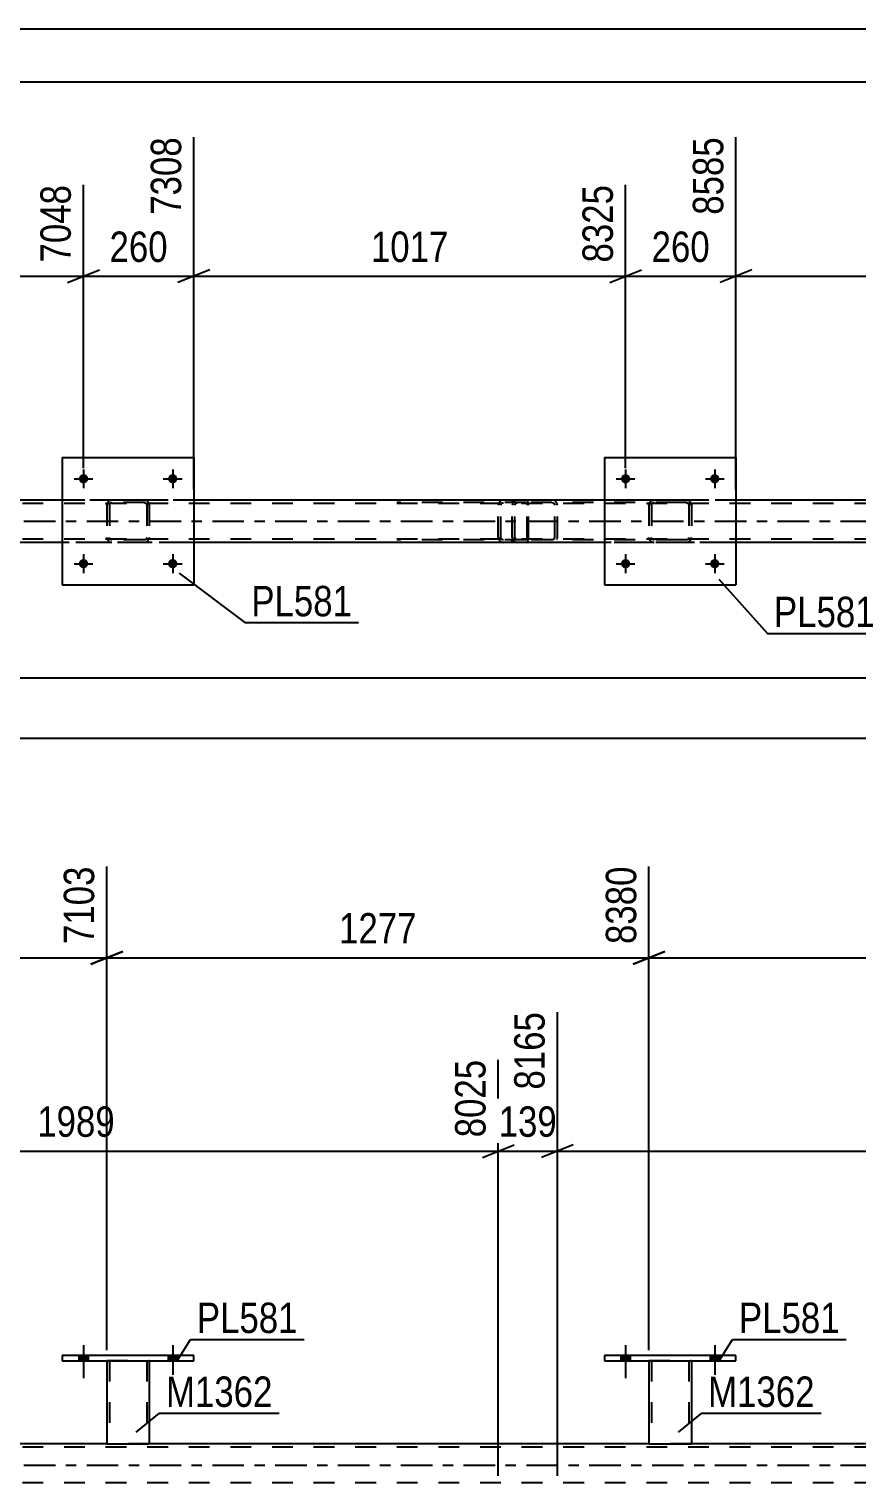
# Model space of a CAD drawing. Header units: millimetres. Extents: x 0 to 841, y 0 to 594.
# Drawn here: x 318.7 to 396.7, y 457 to 594 of the extents above; entities that cross this region are included whole.
import ezdxf

# ---------------------------------------------------------------- set-up
doc = ezdxf.new("R2010")
doc.units = ezdxf.units.MM
doc.linetypes.add('DXK_LINE_DOT2', pattern=[3.9198, 1.9599, -1.9599])
doc.linetypes.add('DXK_LINE_DOT3', pattern=[5.9187, 2.979, -0.9799, 0.9799, -0.9799])
doc.styles.add('Arial Narrow', font='ARIALN.TTF', dxfattribs={"height": 0.2})

# ---------------------------------------------------------------- blocks, each defined once
blk = doc.blocks.new('Unknown-814748436-1133')
at = {"color": 5, "linetype": 'Continuous'}
for p, q in [((841, 594), (0, 594)), ((836, 589), (5, 589))]:
    blk.add_line(p, q, dxfattribs=at)
blk = doc.blocks.new('Bolt-814748436-4870 - 4858')
at = {"linetype": 'Continuous'}
for points in [[(324.28, 551.61, -1), (323.4, 551.61, -1)], [(332.68, 551.61, -1), (331.8, 551.61, -1)]]:
    blk.add_hatch(color=1, dxfattribs=at).paths.add_polyline_path(points)
at = {"color": 1, "linetype": 'Continuous'}
for p, q in [((323.84, 552.49), (323.84, 550.73)), ((332.24, 552.49), (332.24, 550.73)), ((322.96, 551.61), (324.72, 551.61)), ((331.36, 551.61), (333.12, 551.61))]:
    blk.add_line(p, q, dxfattribs=at)
blk = doc.blocks.new('Part-814748436-4923 - 4858')
at = {"color": 7, "linetype": 'DXK_LINE_DOT2'}
for p, q in [((326.33, 549.57), (326.52, 549.61)), ((326.52, 549.61), (326.33, 549.57)), ((329.56, 549.61), (326.52, 549.61)), ((329.56, 549.61), (329.74, 549.57)), ((329.74, 549.57), (329.56, 549.61)), ((326.04, 549.13), (326.07, 549.31)), ((326.07, 549.31), (326.04, 549.13)), ((326.04, 549.13), (326.04, 546.09)), ((326.28, 549.13), (326.29, 549.22)), ((326.28, 549.13), (326.28, 546.09)), ((326.29, 549.22), (326.35, 549.3)), ((326.35, 549.3), (326.42, 549.35)), ((326.42, 549.35), (326.52, 549.37)), ((329.56, 549.37), (326.52, 549.37)), ((329.56, 549.37), (329.65, 549.35)), ((329.65, 549.35), (329.73, 549.3)), ((329.73, 549.3), (329.78, 549.22)), ((329.78, 549.22), (329.8, 549.13)), ((329.8, 549.13), (329.8, 546.09)), ((330, 549.31), (330.04, 549.13)), ((330.04, 549.13), (330, 549.31)), ((330.04, 549.13), (330.04, 546.09)), ((326.07, 545.9), (326.04, 546.09)), ((326.04, 546.09), (326.07, 545.9)), ((326.29, 546), (326.28, 546.09)), ((326.35, 545.92), (326.29, 546)), ((326.52, 545.61), (326.33, 545.64)), ((326.33, 545.64), (326.52, 545.61)), ((326.42, 545.87), (326.35, 545.92)), ((326.52, 545.85), (326.42, 545.87)), ((329.56, 545.85), (326.52, 545.85)), ((329.56, 545.61), (326.52, 545.61)), ((329.65, 545.87), (329.56, 545.85)), ((329.74, 545.64), (329.56, 545.61)), ((329.56, 545.61), (329.74, 545.64)), ((329.73, 545.92), (329.65, 545.87)), ((329.78, 546), (329.73, 545.92)), ((329.8, 546.09), (329.78, 546)), ((330.04, 546.09), (330, 545.9)), ((330, 545.9), (330.04, 546.09))]:
    blk.add_line(p, q, dxfattribs=at)
at = {"color": 7, "linetype": 'DXK_LINE_DOT3'}
blk.add_line((328.04, 547.61), (328.04, 547.61), dxfattribs=at)
at = {"color": 7, "linetype": 'DXK_LINE_DOT2'}
for centre, start, end in [((326.52, 549.13), 112.5, 157.5), ((326.52, 549.13), 112.5, 157.5), ((329.56, 549.13), 22.5, 67.5), ((329.56, 549.13), 22.5, 67.5), ((326.52, 546.09), 202.5, 247.5), ((326.52, 546.09), 202.5, 247.5), ((329.56, 546.09), 292.5, 337.5), ((329.56, 546.09), 292.5, 337.5)]:
    blk.add_arc(centre, 0.48, start, end, dxfattribs=at)
blk = doc.blocks.new('Part-814748436-4928 - 4858')
at = {"color": 2, "linetype": 'Continuous'}
for p, q in [((372.92, 553.61), (372.92, 541.61)), ((372.92, 553.61), (385.32, 553.61)), ((385.32, 553.61), (385.32, 541.61)), ((372.92, 541.61), (385.32, 541.61))]:
    blk.add_line(p, q, dxfattribs=at)
blk = doc.blocks.new('Part-814748436-4929 - 4858')
at = {"color": 7, "linetype": 'DXK_LINE_DOT2'}
for p, q in [((377.41, 549.57), (377.6, 549.61)), ((377.6, 549.61), (377.41, 549.57)), ((380.64, 549.61), (377.6, 549.61)), ((380.64, 549.61), (380.82, 549.57)), ((380.82, 549.57), (380.64, 549.61)), ((377.12, 549.13), (377.15, 549.31)), ((377.15, 549.31), (377.12, 549.13)), ((377.12, 549.13), (377.12, 546.09)), ((377.36, 549.13), (377.37, 549.22)), ((377.36, 549.13), (377.36, 546.09)), ((377.37, 549.22), (377.43, 549.3)), ((377.43, 549.3), (377.5, 549.35)), ((377.5, 549.35), (377.6, 549.37)), ((380.64, 549.37), (377.6, 549.37)), ((380.64, 549.37), (380.73, 549.35)), ((380.73, 549.35), (380.81, 549.3)), ((380.81, 549.3), (380.86, 549.22)), ((380.86, 549.22), (380.88, 549.13)), ((380.88, 549.13), (380.88, 546.09)), ((381.08, 549.31), (381.12, 549.13)), ((381.12, 549.13), (381.08, 549.31)), ((381.12, 549.13), (381.12, 546.09)), ((377.15, 545.9), (377.12, 546.09)), ((377.12, 546.09), (377.15, 545.9)), ((377.37, 546), (377.36, 546.09)), ((377.43, 545.92), (377.37, 546)), ((377.6, 545.61), (377.41, 545.64)), ((377.41, 545.64), (377.6, 545.61)), ((377.5, 545.87), (377.43, 545.92)), ((377.6, 545.85), (377.5, 545.87)), ((380.64, 545.85), (377.6, 545.85)), ((380.64, 545.61), (377.6, 545.61)), ((380.73, 545.87), (380.64, 545.85)), ((380.82, 545.64), (380.64, 545.61)), ((380.64, 545.61), (380.82, 545.64)), ((380.81, 545.92), (380.73, 545.87)), ((380.86, 546), (380.81, 545.92)), ((380.88, 546.09), (380.86, 546)), ((381.12, 546.09), (381.08, 545.9)), ((381.08, 545.9), (381.12, 546.09))]:
    blk.add_line(p, q, dxfattribs=at)
at = {"color": 7, "linetype": 'DXK_LINE_DOT3'}
blk.add_line((379.12, 547.61), (379.12, 547.61), dxfattribs=at)
at = {"color": 7, "linetype": 'DXK_LINE_DOT2'}
for centre, start, end in [((377.6, 549.13), 112.5, 157.5), ((377.6, 549.13), 112.5, 157.5), ((380.64, 549.13), 22.5, 67.5), ((380.64, 549.13), 22.5, 67.5), ((377.6, 546.09), 202.5, 247.5), ((377.6, 546.09), 202.5, 247.5), ((380.64, 546.09), 292.5, 337.5), ((380.64, 546.09), 292.5, 337.5)]:
    blk.add_arc(centre, 0.48, start, end, dxfattribs=at)
blk = doc.blocks.new('Bolt-814748436-4871 - 4858')
at = {"linetype": 'Continuous'}
for points in [[(324.28, 543.61, -1), (323.4, 543.61, -1)], [(332.68, 543.61, -1), (331.8, 543.61, -1)]]:
    blk.add_hatch(color=1, dxfattribs=at).paths.add_polyline_path(points)
at = {"color": 1, "linetype": 'Continuous'}
for p, q in [((323.84, 544.49), (323.84, 542.73)), ((332.24, 544.49), (332.24, 542.73)), ((322.96, 543.61), (324.72, 543.61)), ((331.36, 543.61), (333.12, 543.61))]:
    blk.add_line(p, q, dxfattribs=at)
blk = doc.blocks.new('Bolt-814748436-4872 - 4858')
at = {"linetype": 'Continuous'}
for points in [[(375.36, 551.61, -1), (374.48, 551.61, -1)], [(383.76, 551.61, -1), (382.88, 551.61, -1)]]:
    blk.add_hatch(color=1, dxfattribs=at).paths.add_polyline_path(points)
at = {"color": 1, "linetype": 'Continuous'}
for p, q in [((374.92, 552.49), (374.92, 550.73)), ((383.32, 552.49), (383.32, 550.73)), ((374.04, 551.61), (375.8, 551.61)), ((382.44, 551.61), (384.2, 551.61))]:
    blk.add_line(p, q, dxfattribs=at)
blk = doc.blocks.new('Bolt-814748436-4873 - 4858')
at = {"linetype": 'Continuous'}
for points in [[(375.36, 543.61, -1), (374.48, 543.61, -1)], [(383.76, 543.61, -1), (382.88, 543.61, -1)]]:
    blk.add_hatch(color=1, dxfattribs=at).paths.add_polyline_path(points)
at = {"color": 1, "linetype": 'Continuous'}
for p, q in [((374.92, 544.49), (374.92, 542.73)), ((383.32, 544.49), (383.32, 542.73)), ((374.04, 543.61), (375.8, 543.61)), ((382.44, 543.61), (384.2, 543.61))]:
    blk.add_line(p, q, dxfattribs=at)
blk = doc.blocks.new('Part-814748436-4922 - 4858')
at = {"color": 2, "linetype": 'Continuous'}
for p, q in [((321.84, 553.61), (321.84, 541.61)), ((321.84, 553.61), (334.24, 553.61)), ((334.24, 553.61), (334.24, 541.61)), ((321.84, 541.61), (334.24, 541.61))]:
    blk.add_line(p, q, dxfattribs=at)
blk = doc.blocks.new('Part-814748436-4973 - 4858')
at = {"color": 7, "linetype": 'DXK_LINE_DOT2'}
for p, q in [((364.75, 549.61), (364.55, 549.57)), ((379.73, 549.61), (364.75, 549.61)), ((368.18, 549.57), (367.98, 549.61)), ((364.25, 549.21), (364.24, 549.13)), ((364.24, 546.09), (364.24, 549.13)), ((364.27, 549.31), (364.25, 549.21)), ((364.49, 549.13), (364.51, 549.22)), ((364.49, 546.09), (364.49, 549.13)), ((364.51, 549.22), (364.57, 549.3)), ((364.57, 549.3), (364.65, 549.35)), ((364.65, 549.35), (364.75, 549.37)), ((379.73, 549.37), (364.75, 549.37)), ((367.98, 549.37), (368.08, 549.35)), ((368.08, 549.35), (368.16, 549.3)), ((368.16, 549.3), (368.22, 549.22)), ((368.22, 549.22), (368.24, 549.13)), ((368.24, 546.09), (368.24, 549.13)), ((368.47, 549.21), (368.45, 549.31)), ((368.49, 549.13), (368.47, 549.21)), ((368.49, 546.09), (368.49, 549.13)), ((364.24, 546.09), (364.25, 546)), ((364.25, 546), (364.27, 545.9)), ((364.51, 546.02), (364.49, 546.09)), ((364.51, 546), (364.51, 546.02)), ((364.57, 545.92), (364.51, 546)), ((364.55, 545.64), (364.75, 545.61)), ((364.65, 545.87), (364.57, 545.92)), ((364.75, 545.85), (364.65, 545.87)), ((379.73, 545.85), (364.75, 545.85)), ((379.73, 545.61), (364.75, 545.61)), ((368.08, 545.87), (367.98, 545.85)), ((367.98, 545.61), (368.18, 545.64)), ((368.16, 545.92), (368.08, 545.87)), ((368.22, 546), (368.16, 545.92)), ((368.22, 546.02), (368.24, 546.09)), ((368.22, 546), (368.22, 546.02)), ((368.45, 545.9), (368.47, 546)), ((368.47, 546), (368.49, 546.09))]:
    blk.add_line(p, q, dxfattribs=at)
for centre, start, end in [((364.73, 549.11), 110.7583, 155.68), ((368, 549.11), 24.32, 69.2417), ((364.73, 546.11), 204.32, 249.2417)]:
    blk.add_arc(centre, 0.496, start, end, dxfattribs=at)
blk = doc.blocks.new('Part-814748436-4974 - 4858')
at = {"color": 7, "linetype": 'DXK_LINE_DOT2'}
for p, q in [((365.51, 549.61), (353.36, 549.61)), ((363.42, 549.61), (363.23, 549.57)), ((364.24, 549.37), (364.24, 549.61)), ((365.62, 549.57), (365.51, 549.61)), ((365.7, 549.47), (365.62, 549.57)), ((365.51, 549.37), (353.36, 549.37)), ((362.94, 549.21), (362.92, 549.13)), ((362.92, 546.09), (362.92, 549.13)), ((362.96, 549.31), (362.94, 549.21)), ((363.17, 549.13), (363.19, 549.22)), ((363.17, 546.09), (363.17, 549.13)), ((363.19, 549.22), (363.24, 549.3)), ((363.24, 549.3), (363.32, 549.35)), ((363.32, 549.35), (363.42, 549.37)), ((365.51, 549.37), (365.56, 549.35)), ((365.56, 549.35), (365.61, 549.3)), ((365.61, 549.3), (365.64, 549.22)), ((365.64, 549.22), (365.65, 549.13)), ((365.65, 546.09), (365.65, 549.13)), ((365.76, 549.31), (365.7, 549.47)), ((365.78, 549.13), (365.76, 549.31)), ((365.78, 546.09), (365.78, 549.13)), ((365.51, 545.85), (353.36, 545.85)), ((365.51, 545.61), (353.36, 545.61)), ((362.92, 546.09), (362.94, 546)), ((362.94, 546), (362.96, 545.9)), ((363.18, 546.02), (363.17, 546.09)), ((363.19, 546), (363.18, 546.02)), ((363.24, 545.92), (363.19, 546)), ((363.23, 545.64), (363.42, 545.61)), ((363.32, 545.87), (363.24, 545.92)), ((363.42, 545.85), (363.32, 545.87)), ((364.24, 545.61), (364.24, 545.85)), ((365.56, 545.87), (365.51, 545.85)), ((365.51, 545.61), (365.62, 545.64)), ((365.61, 545.92), (365.56, 545.87)), ((365.64, 546), (365.61, 545.92)), ((365.62, 545.64), (365.7, 545.75)), ((365.65, 546.09), (365.64, 546)), ((365.7, 545.75), (365.76, 545.9)), ((365.76, 545.9), (365.78, 546.09))]:
    blk.add_line(p, q, dxfattribs=at)
for centre, start, end in [((363.41, 549.11), 111.1941, 156.1506), ((363.41, 546.1), 203.8494, 248.8059)]:
    blk.add_arc(centre, 0.492, start, end, dxfattribs=at)
blk = doc.blocks.new('Part-814748436-5058 - 4858')
at = {"color": 7, "linetype": 'DXK_LINE_DOT2'}
for p, q in [((762.98, 549.61), (117.51, 549.61)), ((334.24, 549.61), (321.84, 549.61)), ((385.32, 549.61), (372.92, 549.61)), ((762.98, 549.29), (99.23, 549.29)), ((762.98, 545.93), (99.23, 545.93)), ((760.18, 545.61), (99.23, 545.61)), ((334.24, 545.61), (321.84, 545.61)), ((385.32, 545.61), (372.92, 545.61))]:
    blk.add_line(p, q, dxfattribs=at)
at = {"color": 2, "linetype": 'Continuous'}
for p, q in [((321.84, 549.61), (283.15, 549.61)), ((372.92, 549.61), (334.24, 549.61)), ((424, 549.61), (385.32, 549.61)), ((321.84, 545.61), (283.15, 545.61)), ((372.92, 545.61), (334.24, 545.61)), ((424, 545.61), (385.32, 545.61))]:
    blk.add_line(p, q, dxfattribs=at)
at = {"color": 7, "linetype": 'DXK_LINE_DOT3'}
blk.add_line((99.23, 547.61), (762.98, 547.61), dxfattribs=at)
blk = doc.blocks.new('Bolt-814748436-3022 - 3014')
at = {"linetype": 'Continuous'}
for points in [[(374.48, 468.48), (375.36, 468.48), (375.36, 468.96), (374.48, 468.96)], [(382.88, 468.48), (383.76, 468.48), (383.76, 468.96), (382.88, 468.96)]]:
    blk.add_hatch(color=1, dxfattribs=at).paths.add_polyline_path(points)
at = {"color": 1, "linetype": 'Continuous'}
for p, q in [((374.48, 468.96), (374.48, 468.48)), ((374.92, 469.96), (374.92, 466.84)), ((375.36, 468.96), (375.36, 468.48)), ((382.88, 468.96), (382.88, 468.48)), ((383.32, 469.96), (383.32, 466.84)), ((383.76, 468.96), (383.76, 468.48))]:
    blk.add_line(p, q, dxfattribs=at)
blk = doc.blocks.new('Bolt-814748436-3023 - 3014')
at = {"linetype": 'Continuous'}
for points in [[(323.4, 468.48), (324.28, 468.48), (324.28, 468.96), (323.4, 468.96)], [(331.8, 468.48), (332.68, 468.48), (332.68, 468.96), (331.8, 468.96)]]:
    blk.add_hatch(color=1, dxfattribs=at).paths.add_polyline_path(points)
at = {"color": 1, "linetype": 'Continuous'}
for p, q in [((323.4, 468.96), (323.4, 468.48)), ((323.84, 469.96), (323.84, 466.84)), ((324.28, 468.96), (324.28, 468.48)), ((331.8, 468.96), (331.8, 468.48)), ((332.24, 469.96), (332.24, 466.84)), ((332.68, 468.96), (332.68, 468.48))]:
    blk.add_line(p, q, dxfattribs=at)
blk = doc.blocks.new('Bolt-814748436-3024 - 3014')
at = {"linetype": 'Continuous'}
for points in [[(323.4, 468.48), (324.28, 468.48), (324.28, 468.96), (323.4, 468.96)], [(331.8, 468.48), (332.68, 468.48), (332.68, 468.96), (331.8, 468.96)]]:
    blk.add_hatch(color=1, dxfattribs=at).paths.add_polyline_path(points)
at = {"color": 1, "linetype": 'Continuous'}
for p, q in [((323.4, 468.96), (323.4, 468.48)), ((323.84, 469.96), (323.84, 466.84)), ((324.28, 468.96), (324.28, 468.48)), ((331.8, 468.96), (331.8, 468.48)), ((332.24, 469.96), (332.24, 466.84)), ((332.68, 468.96), (332.68, 468.48))]:
    blk.add_line(p, q, dxfattribs=at)
blk = doc.blocks.new('Part-814748436-3144 - 3014')
at = {"color": 7, "linetype": 'DXK_LINE_DOT2'}
for p, q in [((377.12, 468.49), (381.12, 468.49)), ((377.12, 468.48), (377.12, 468.49)), ((377.12, 468.49), (377.12, 468.48)), ((377.36, 468.49), (377.36, 460.64)), ((380.88, 468.49), (380.88, 460.64)), ((381.12, 468.49), (381.12, 468.48)), ((381.12, 468.48), (381.12, 468.49)), ((380.82, 460.64), (380.86, 460.64)), ((380.82, 460.64), (380.86, 460.64)), ((380.86, 460.64), (380.88, 460.64)), ((380.86, 460.64), (380.88, 460.64))]:
    blk.add_line(p, q, dxfattribs=at)
at = {"color": 2, "linetype": 'Continuous'}
for p, q in [((377.12, 468.48), (377.12, 460.64)), ((381.12, 468.48), (381.12, 460.64)), ((377.12, 460.64), (381.12, 460.64))]:
    blk.add_line(p, q, dxfattribs=at)
blk = doc.blocks.new('Part-814748436-3149 - 3014')
at = {"color": 2, "linetype": 'Continuous'}
for p, q in [((372.92, 468.96), (372.92, 468.48)), ((385.32, 468.96), (372.92, 468.96)), ((385.32, 468.48), (385.32, 468.96)), ((372.92, 468.48), (385.32, 468.48))]:
    blk.add_line(p, q, dxfattribs=at)
blk = doc.blocks.new('Part-814748436-3154 - 3014')
at = {"color": 7, "linetype": 'DXK_LINE_DOT2'}
for p, q in [((326.04, 468.49), (330.04, 468.49)), ((326.04, 468.48), (326.04, 468.49)), ((326.04, 468.49), (326.04, 468.48)), ((326.28, 468.49), (326.28, 460.64)), ((329.8, 468.49), (329.8, 460.64)), ((330.04, 468.49), (330.04, 468.48)), ((330.04, 468.48), (330.04, 468.49)), ((329.74, 460.64), (329.78, 460.64)), ((329.74, 460.64), (329.78, 460.64)), ((329.78, 460.64), (329.8, 460.64)), ((329.78, 460.64), (329.8, 460.64))]:
    blk.add_line(p, q, dxfattribs=at)
at = {"color": 2, "linetype": 'Continuous'}
for p, q in [((326.04, 468.48), (326.04, 460.64)), ((330.04, 468.48), (330.04, 460.64)), ((326.04, 460.64), (330.04, 460.64))]:
    blk.add_line(p, q, dxfattribs=at)
blk = doc.blocks.new('Part-814748436-3159 - 3014')
at = {"color": 2, "linetype": 'Continuous'}
for p, q in [((321.84, 468.96), (321.84, 468.48)), ((334.24, 468.96), (321.84, 468.96)), ((334.24, 468.48), (334.24, 468.96)), ((321.84, 468.48), (334.24, 468.48))]:
    blk.add_line(p, q, dxfattribs=at)
blk = doc.blocks.new('Bolt-814748436-3230 - 3014')
at = {"linetype": 'Continuous'}
for points in [[(374.48, 468.48), (375.36, 468.48), (375.36, 468.96), (374.48, 468.96)], [(382.88, 468.48), (383.76, 468.48), (383.76, 468.96), (382.88, 468.96)]]:
    blk.add_hatch(color=1, dxfattribs=at).paths.add_polyline_path(points)
at = {"color": 1, "linetype": 'Continuous'}
for p, q in [((374.48, 468.96), (374.48, 468.48)), ((374.92, 469.96), (374.92, 466.84)), ((375.36, 468.96), (375.36, 468.48)), ((382.88, 468.96), (382.88, 468.48)), ((383.32, 469.96), (383.32, 466.84)), ((383.76, 468.96), (383.76, 468.48))]:
    blk.add_line(p, q, dxfattribs=at)
blk = doc.blocks.new('Part-814748436-3323 - 3014')
at = {"color": 2, "linetype": 'Continuous'}
for p, q in [((326.04, 460.64), (278.95, 460.64)), ((377.12, 460.64), (330.04, 460.64)), ((428.2, 460.64), (381.12, 460.64))]:
    blk.add_line(p, q, dxfattribs=at)
at = {"color": 7, "linetype": 'DXK_LINE_DOT2'}
for p, q in [((330.04, 460.64), (326.04, 460.64)), ((381.12, 460.64), (377.12, 460.64)), ((762.98, 460.32), (99.23, 460.32)), ((762.98, 456.96), (99.23, 456.96))]:
    blk.add_line(p, q, dxfattribs=at)
at = {"color": 7, "linetype": 'DXK_LINE_DOT3'}
blk.add_line((99.23, 458.64), (762.98, 458.64), dxfattribs=at)
blk = doc.blocks.new('StraightDimension-814748436-5116 - 4858')
at = {"color": 7, "linetype": 'Continuous'}
blk.add_line((56.67, 527.17), (763.62, 527.17), dxfattribs=at)
blk = doc.blocks.new('StraightDimension-814748436-5137 - 4858')
at = {"color": 7, "linetype": 'Continuous'}
blk.add_line((57.31, 532.85), (762.98, 532.85), dxfattribs=at)
blk = doc.blocks.new('StraightDimension-814748436-15252 - 4858')
at = {"color": 7, "linetype": 'Continuous'}
for p, q in [((385.32, 550.61), (385.32, 583.81)), ((426, 552.61), (426, 579.31)), ((386.82, 571.3), (383.82, 570.1)), ((385.32, 570.7), (426, 570.7)), ((424.5, 570.1), (427.5, 571.3))]:
    blk.add_line(p, q, dxfattribs=at)
at = {"color": 0}
blk.add_wipeout([(409.91, 571.45), (409.91, 575.65), (401.4, 575.65), (401.4, 571.45)], dxfattribs=at)
at = {"color": 3, "style": 'Arial Narrow'}
blk.add_text('1017', height=2.863, dxfattribs=at).set_placement((402, 572.05))
at = {"color": 0, "linetype": 'Continuous'}
blk.add_wipeout([(425.4, 579.91), (421.2, 579.91), (421.2, 571.4), (425.4, 571.4)], dxfattribs=at)
at = {"color": 3, "linetype": 'Continuous', "style": 'Arial Narrow'}
blk.add_text('9602', height=2.863, rotation=90.0002, dxfattribs=at).set_placement((424.8, 572))
blk = doc.blocks.new('StraightDimension-814748436-15253 - 4858')
at = {"color": 7, "linetype": 'Continuous'}
for p, q in [((385.32, 550.61), (385.32, 583.81)), ((374.92, 552.61), (374.92, 579.31)), ((373.42, 570.1), (376.42, 571.3)), ((374.92, 570.7), (385.32, 570.7)), ((386.82, 571.3), (383.82, 570.1))]:
    blk.add_line(p, q, dxfattribs=at)
at = {"color": 0}
blk.add_wipeout([(383.46, 571.45), (383.46, 575.65), (376.77, 575.65), (376.77, 571.45)], dxfattribs=at)
at = {"color": 3, "style": 'Arial Narrow'}
blk.add_text('260', height=2.863, dxfattribs=at).set_placement((377.37, 572.05))
at = {"color": 0, "linetype": 'Continuous'}
blk.add_wipeout([(384.72, 584.41), (380.52, 584.41), (380.52, 575.9), (384.72, 575.9)], dxfattribs=at)
at = {"color": 3, "linetype": 'Continuous', "style": 'Arial Narrow'}
blk.add_text('8585', height=2.863, rotation=90.0002, dxfattribs=at).set_placement((384.12, 576.5))
blk = doc.blocks.new('StraightDimension-814748436-15254 - 4858')
at = {"color": 7, "linetype": 'Continuous'}
for p, q in [((334.24, 550.61), (334.24, 583.81)), ((374.92, 552.61), (374.92, 579.31)), ((335.74, 571.3), (332.74, 570.1)), ((334.24, 570.7), (374.92, 570.7)), ((373.42, 570.1), (376.42, 571.3))]:
    blk.add_line(p, q, dxfattribs=at)
at = {"color": 0}
blk.add_wipeout([(358.83, 571.45), (358.83, 575.65), (350.32, 575.65), (350.32, 571.45)], dxfattribs=at)
at = {"color": 3, "style": 'Arial Narrow'}
blk.add_text('1017', height=2.863, dxfattribs=at).set_placement((350.92, 572.05))
at = {"color": 0, "linetype": 'Continuous'}
blk.add_wipeout([(374.32, 579.91), (370.12, 579.91), (370.12, 571.4), (374.32, 571.4)], dxfattribs=at)
at = {"color": 3, "linetype": 'Continuous', "style": 'Arial Narrow'}
blk.add_text('8325', height=2.863, rotation=90.0002, dxfattribs=at).set_placement((373.72, 572))
blk = doc.blocks.new('StraightDimension-814748436-15255 - 4858')
at = {"color": 7, "linetype": 'Continuous'}
for p, q in [((334.24, 550.61), (334.24, 583.81)), ((323.84, 552.61), (323.84, 579.31)), ((322.34, 570.1), (325.34, 571.3)), ((323.84, 570.7), (334.24, 570.7)), ((335.74, 571.3), (332.74, 570.1))]:
    blk.add_line(p, q, dxfattribs=at)
at = {"color": 0}
blk.add_wipeout([(332.38, 571.45), (332.38, 575.65), (325.69, 575.65), (325.69, 571.45)], dxfattribs=at)
at = {"color": 3, "style": 'Arial Narrow'}
blk.add_text('260', height=2.863, dxfattribs=at).set_placement((326.29, 572.05))
at = {"color": 0, "linetype": 'Continuous'}
blk.add_wipeout([(333.64, 584.41), (329.44, 584.41), (329.44, 575.9), (333.64, 575.9)], dxfattribs=at)
at = {"color": 3, "linetype": 'Continuous', "style": 'Arial Narrow'}
blk.add_text('7308', height=2.863, rotation=90.0002, dxfattribs=at).set_placement((333.04, 576.5))
blk = doc.blocks.new('StraightDimension-814748436-15256 - 4858')
at = {"color": 7, "linetype": 'Continuous'}
for p, q in [((283.15, 550.61), (283.15, 583.81)), ((323.84, 552.61), (323.84, 579.31)), ((284.65, 571.3), (281.65, 570.1)), ((283.15, 570.7), (323.84, 570.7)), ((322.34, 570.1), (325.34, 571.3))]:
    blk.add_line(p, q, dxfattribs=at)
at = {"color": 0}
blk.add_wipeout([(307.75, 571.45), (307.75, 575.65), (299.24, 575.65), (299.24, 571.45)], dxfattribs=at)
at = {"color": 3, "style": 'Arial Narrow'}
blk.add_text('1017', height=2.863, dxfattribs=at).set_placement((299.84, 572.05))
at = {"color": 0, "linetype": 'Continuous'}
blk.add_wipeout([(323.24, 579.91), (319.04, 579.91), (319.04, 571.4), (323.24, 571.4)], dxfattribs=at)
at = {"color": 3, "linetype": 'Continuous', "style": 'Arial Narrow'}
blk.add_text('7048', height=2.863, rotation=90.0002, dxfattribs=at).set_placement((322.64, 572))
blk = doc.blocks.new('StraightDimension-814748436-16798 - 3014')
at = {"color": 7, "linetype": 'Continuous'}
for p, q in [((326.04, 469.49), (326.04, 515.07)), ((377.12, 469.49), (377.12, 515.07)), ((327.54, 507.06), (324.54, 505.86)), ((375.62, 505.86), (378.62, 507.06)), ((326.04, 506.46), (377.12, 506.46))]:
    blk.add_line(p, q, dxfattribs=at)
at = {"color": 0}
blk.add_wipeout([(355.83, 507.21), (355.83, 511.41), (347.32, 511.41), (347.32, 507.21)], dxfattribs=at)
at = {"color": 3, "style": 'Arial Narrow'}
blk.add_text('1277', height=2.863, dxfattribs=at).set_placement((347.92, 507.81))
at = {"color": 0, "linetype": 'Continuous'}
blk.add_wipeout([(376.52, 515.67), (372.32, 515.67), (372.32, 507.15), (376.52, 507.15)], dxfattribs=at)
at = {"color": 3, "linetype": 'Continuous', "style": 'Arial Narrow'}
blk.add_text('8380', height=2.863, rotation=90.0002, dxfattribs=at).set_placement((375.92, 507.76))
blk = doc.blocks.new('StraightDimension-814748436-4115 - 3014')
at = {"color": 7, "linetype": 'Continuous'}
for p, q in [((283.36, 457.64), (283.36, 501.35)), ((362.92, 457.64), (362.92, 496.85)), ((284.86, 488.84), (281.86, 487.64)), ((283.36, 488.24), (362.92, 488.24)), ((361.42, 487.64), (364.42, 488.84))]:
    blk.add_line(p, q, dxfattribs=at)
at = {"color": 0}
blk.add_wipeout([(327.39, 488.99), (327.39, 493.19), (318.88, 493.19), (318.88, 488.99)], dxfattribs=at)
at = {"color": 3, "style": 'Arial Narrow'}
blk.add_text('1989', height=2.863, dxfattribs=at).set_placement((319.48, 489.59))
at = {"color": 0, "linetype": 'Continuous'}
blk.add_wipeout([(362.32, 497.45), (358.12, 497.45), (358.12, 488.94), (362.32, 488.94)], dxfattribs=at)
at = {"color": 3, "linetype": 'Continuous', "style": 'Arial Narrow'}
blk.add_text('8025', height=2.863, rotation=90.0002, dxfattribs=at).set_placement((361.72, 489.54))
blk = doc.blocks.new('StraightDimension-814748436-4134 - 3014')
at = {"color": 7, "linetype": 'Continuous'}
for p, q in [((368.49, 457.64), (368.49, 501.35)), ((362.92, 457.64), (362.92, 496.85)), ((361.42, 487.64), (364.42, 488.84)), ((362.92, 488.24), (368.49, 488.24)), ((369.99, 488.84), (366.99, 487.64))]:
    blk.add_line(p, q, dxfattribs=at)
at = {"color": 0}
blk.add_wipeout([(369.05, 488.99), (369.05, 493.19), (362.36, 493.19), (362.36, 488.99)], dxfattribs=at)
at = {"color": 3, "style": 'Arial Narrow'}
blk.add_text('139', height=2.863, dxfattribs=at).set_placement((362.96, 489.59))
at = {"color": 0, "linetype": 'Continuous'}
blk.add_wipeout([(367.89, 501.95), (363.69, 501.95), (363.69, 493.44), (367.89, 493.44)], dxfattribs=at)
at = {"color": 3, "linetype": 'Continuous', "style": 'Arial Narrow'}
blk.add_text('8165', height=2.863, rotation=90.0002, dxfattribs=at).set_placement((367.29, 494.04))
blk = doc.blocks.new('StraightDimension-814748436-4158 - 3014')
at = {"color": 7, "linetype": 'Continuous'}
for p, q in [((368.49, 457.64), (368.49, 501.35)), ((448.05, 457.64), (448.05, 498.68)), ((369.99, 488.84), (366.99, 487.64)), ((368.49, 488.24), (448.05, 488.24)), ((446.55, 487.64), (449.55, 488.84))]:
    blk.add_line(p, q, dxfattribs=at)
at = {"color": 0}
blk.add_wipeout([(412.53, 488.99), (412.53, 493.19), (404.02, 493.19), (404.02, 488.99)], dxfattribs=at)
at = {"color": 3, "style": 'Arial Narrow'}
blk.add_text('1989', height=2.863, dxfattribs=at).set_placement((404.62, 489.59))
at = {"color": 0, "linetype": 'Continuous'}
blk.add_wipeout([(447.45, 499.28), (443.25, 499.28), (443.25, 488.94), (447.45, 488.94)], dxfattribs=at)
at = {"color": 3, "linetype": 'Continuous', "style": 'Arial Narrow'}
blk.add_text('10154', height=2.863, rotation=90.0002, dxfattribs=at).set_placement((446.85, 489.54))
blk = doc.blocks.new('StraightDimension-814748436-16797 - 3014')
at = {"color": 7, "linetype": 'Continuous'}
for p, q in [((377.12, 469.49), (377.12, 515.07)), ((428.2, 469.49), (428.2, 515.07)), ((378.62, 507.06), (375.62, 505.86)), ((426.7, 505.86), (429.7, 507.06)), ((377.12, 506.46), (428.2, 506.46))]:
    blk.add_line(p, q, dxfattribs=at)
at = {"color": 0}
blk.add_wipeout([(406.91, 507.21), (406.91, 511.41), (398.4, 511.41), (398.4, 507.21)], dxfattribs=at)
at = {"color": 3, "style": 'Arial Narrow'}
blk.add_text('1277', height=2.863, dxfattribs=at).set_placement((399, 507.81))
at = {"color": 0, "linetype": 'Continuous'}
blk.add_wipeout([(427.6, 515.67), (423.4, 515.67), (423.4, 507.15), (427.6, 507.15)], dxfattribs=at)
at = {"color": 3, "linetype": 'Continuous', "style": 'Arial Narrow'}
blk.add_text('9657', height=2.863, rotation=90.0002, dxfattribs=at).set_placement((427, 507.76))
blk = doc.blocks.new('StraightDimension-814748436-16799 - 3014')
at = {"color": 7, "linetype": 'Continuous'}
for p, q in [((274.95, 469.49), (274.95, 515.07)), ((326.04, 469.49), (326.04, 515.07)), ((276.45, 507.06), (273.45, 505.86)), ((324.54, 505.86), (327.54, 507.06)), ((274.95, 506.46), (326.04, 506.46))]:
    blk.add_line(p, q, dxfattribs=at)
at = {"color": 0}
blk.add_wipeout([(304.75, 507.21), (304.75, 511.41), (296.24, 511.41), (296.24, 507.21)], dxfattribs=at)
at = {"color": 3, "style": 'Arial Narrow'}
blk.add_text('1277', height=2.863, dxfattribs=at).set_placement((296.84, 507.81))
at = {"color": 0, "linetype": 'Continuous'}
blk.add_wipeout([(325.44, 515.67), (321.24, 515.67), (321.24, 507.15), (325.44, 507.15)], dxfattribs=at)
at = {"color": 3, "linetype": 'Continuous', "style": 'Arial Narrow'}
blk.add_text('7103', height=2.863, rotation=90.0002, dxfattribs=at).set_placement((324.84, 507.76))
blk = doc.blocks.new('Mark-814748436-4918 - 4858')
at = {"color": 0}
blk.add_wipeout([(349.15, 538.65), (349.15, 541.65), (339.65, 541.65), (339.65, 538.65)], dxfattribs=at)
blk.add_wipeout([(349.15, 538.65), (349.15, 541.65), (339.65, 541.65), (339.65, 538.65)], dxfattribs=at)
at = {"color": 30, "linetype": 'Continuous'}
for p, q in [((332.84, 542.72), (339.05, 538.05)), ((339.05, 538.05), (349.75, 538.05))]:
    blk.add_line(p, q, dxfattribs=at)
at = {"color": 3, "style": 'Arial Narrow'}
blk.add_text('PL581', height=2.863, dxfattribs=at).set_placement((339.65, 538.65))
blk = doc.blocks.new('Mark-814748436-4924 - 4858')
at = {"color": 0}
blk.add_wipeout([(398.4, 537.63), (398.4, 540.63), (388.9, 540.63), (388.9, 537.63)], dxfattribs=at)
blk.add_wipeout([(398.4, 537.63), (398.4, 540.63), (388.9, 540.63), (388.9, 537.63)], dxfattribs=at)
at = {"color": 30, "linetype": 'Continuous'}
for p, q in [((383.7, 542.16), (388.3, 537.03)), ((388.3, 537.03), (399, 537.03))]:
    blk.add_line(p, q, dxfattribs=at)
at = {"color": 3, "style": 'Arial Narrow'}
blk.add_text('PL581', height=2.863, dxfattribs=at).set_placement((388.9, 537.63))
blk = doc.blocks.new('Mark-814748436-3145 - 3014')
at = {"color": 0}
blk.add_wipeout([(395.1, 471.09), (395.1, 474.09), (385.6, 474.09), (385.6, 471.09)], dxfattribs=at)
blk.add_wipeout([(395.1, 471.09), (395.1, 474.09), (385.6, 474.09), (385.6, 471.09)], dxfattribs=at)
at = {"color": 30, "linetype": 'Continuous'}
for p, q in [((383.73, 468.48), (385, 470.49)), ((385, 470.49), (395.7, 470.49))]:
    blk.add_line(p, q, dxfattribs=at)
at = {"color": 3, "style": 'Arial Narrow'}
blk.add_text('PL581', height=2.863, dxfattribs=at).set_placement((385.6, 471.09))
blk = doc.blocks.new('Mark-814748436-3140 - 3014')
at = {"color": 0}
blk.add_wipeout([(392.74, 464.13), (392.74, 467.13), (382.69, 467.13), (382.69, 464.13)], dxfattribs=at)
blk.add_wipeout([(392.74, 464.13), (392.74, 467.13), (382.69, 467.13), (382.69, 464.13)], dxfattribs=at)
at = {"color": 30, "linetype": 'Continuous'}
for p, q in [((379.89, 461.75), (382.09, 463.53)), ((382.09, 463.53), (393.34, 463.53))]:
    blk.add_line(p, q, dxfattribs=at)
at = {"color": 3, "style": 'Arial Narrow'}
blk.add_text('M1362', height=2.863, dxfattribs=at).set_placement((382.69, 464.13))
blk = doc.blocks.new('Mark-814748436-3150 - 3014')
at = {"color": 0}
blk.add_wipeout([(341.66, 464.13), (341.66, 467.13), (331.61, 467.13), (331.61, 464.13)], dxfattribs=at)
blk.add_wipeout([(341.66, 464.13), (341.66, 467.13), (331.61, 467.13), (331.61, 464.13)], dxfattribs=at)
at = {"color": 30, "linetype": 'Continuous'}
for p, q in [((328.81, 461.75), (331.01, 463.53)), ((331.01, 463.53), (342.26, 463.53))]:
    blk.add_line(p, q, dxfattribs=at)
at = {"color": 3, "style": 'Arial Narrow'}
blk.add_text('M1362', height=2.863, dxfattribs=at).set_placement((331.61, 464.13))
blk = doc.blocks.new('Mark-814748436-3155 - 3014')
at = {"color": 0}
blk.add_wipeout([(344.02, 471.09), (344.02, 474.09), (334.52, 474.09), (334.52, 471.09)], dxfattribs=at)
blk.add_wipeout([(344.02, 471.09), (344.02, 474.09), (334.52, 474.09), (334.52, 471.09)], dxfattribs=at)
at = {"color": 30, "linetype": 'Continuous'}
for p, q in [((332.65, 468.48), (333.92, 470.49)), ((333.92, 470.49), (344.62, 470.49))]:
    blk.add_line(p, q, dxfattribs=at)
at = {"color": 3, "style": 'Arial Narrow'}
blk.add_text('PL581', height=2.863, dxfattribs=at).set_placement((334.52, 471.09))

msp = doc.modelspace()

# ---------------------------------------------------------------- block references
for name in ['Unknown-814748436-1133', 'Part-814748436-4922 - 4858', 'Bolt-814748436-4870 - 4858', 'Part-814748436-4928 - 4858', 'Bolt-814748436-4872 - 4858', 'Part-814748436-5058 - 4858', 'Part-814748436-4923 - 4858', 'Part-814748436-4974 - 4858', 'Part-814748436-4973 - 4858', 'Part-814748436-4929 - 4858', 'Bolt-814748436-4871 - 4858', 'Bolt-814748436-4873 - 4858', 'Part-814748436-3159 - 3014', 'Bolt-814748436-3023 - 3014', 'Bolt-814748436-3024 - 3014', 'Part-814748436-3149 - 3014', 'Bolt-814748436-3022 - 3014', 'Bolt-814748436-3230 - 3014', 'Part-814748436-3154 - 3014', 'Part-814748436-3144 - 3014', 'Part-814748436-3323 - 3014']:
    msp.add_blockref(name, (0, 0))

# ---------------------------------------------------------------- next in the draw order: block references
for name in ['StraightDimension-814748436-15252 - 4858', 'StraightDimension-814748436-5116 - 4858', 'StraightDimension-814748436-16798 - 3014']:
    msp.add_blockref(name, (0, 0))

# ---------------------------------------------------------------- next in the draw order: block references
for name in ['StraightDimension-814748436-15253 - 4858', 'StraightDimension-814748436-5137 - 4858', 'StraightDimension-814748436-4115 - 3014']:
    msp.add_blockref(name, (0, 0))

# ---------------------------------------------------------------- next in the draw order: block references
for name in ['StraightDimension-814748436-15254 - 4858', 'Mark-814748436-4918 - 4858', 'Mark-814748436-4924 - 4858', 'StraightDimension-814748436-16799 - 3014', 'StraightDimension-814748436-4134 - 3014', 'Mark-814748436-3155 - 3014', 'Mark-814748436-3150 - 3014']:
    msp.add_blockref(name, (0, 0))

# ---------------------------------------------------------------- next in the draw order: block references
for name in ['StraightDimension-814748436-15255 - 4858', 'StraightDimension-814748436-4158 - 3014']:
    msp.add_blockref(name, (0, 0))

# ---------------------------------------------------------------- next in the draw order: block references
for name in ['StraightDimension-814748436-15256 - 4858', 'StraightDimension-814748436-16797 - 3014', 'Mark-814748436-3140 - 3014']:
    msp.add_blockref(name, (0, 0))

# ---------------------------------------------------------------- next in the draw order: block references
msp.add_blockref('Mark-814748436-3145 - 3014', (0, 0))

doc.saveas('drawing.dxf')
